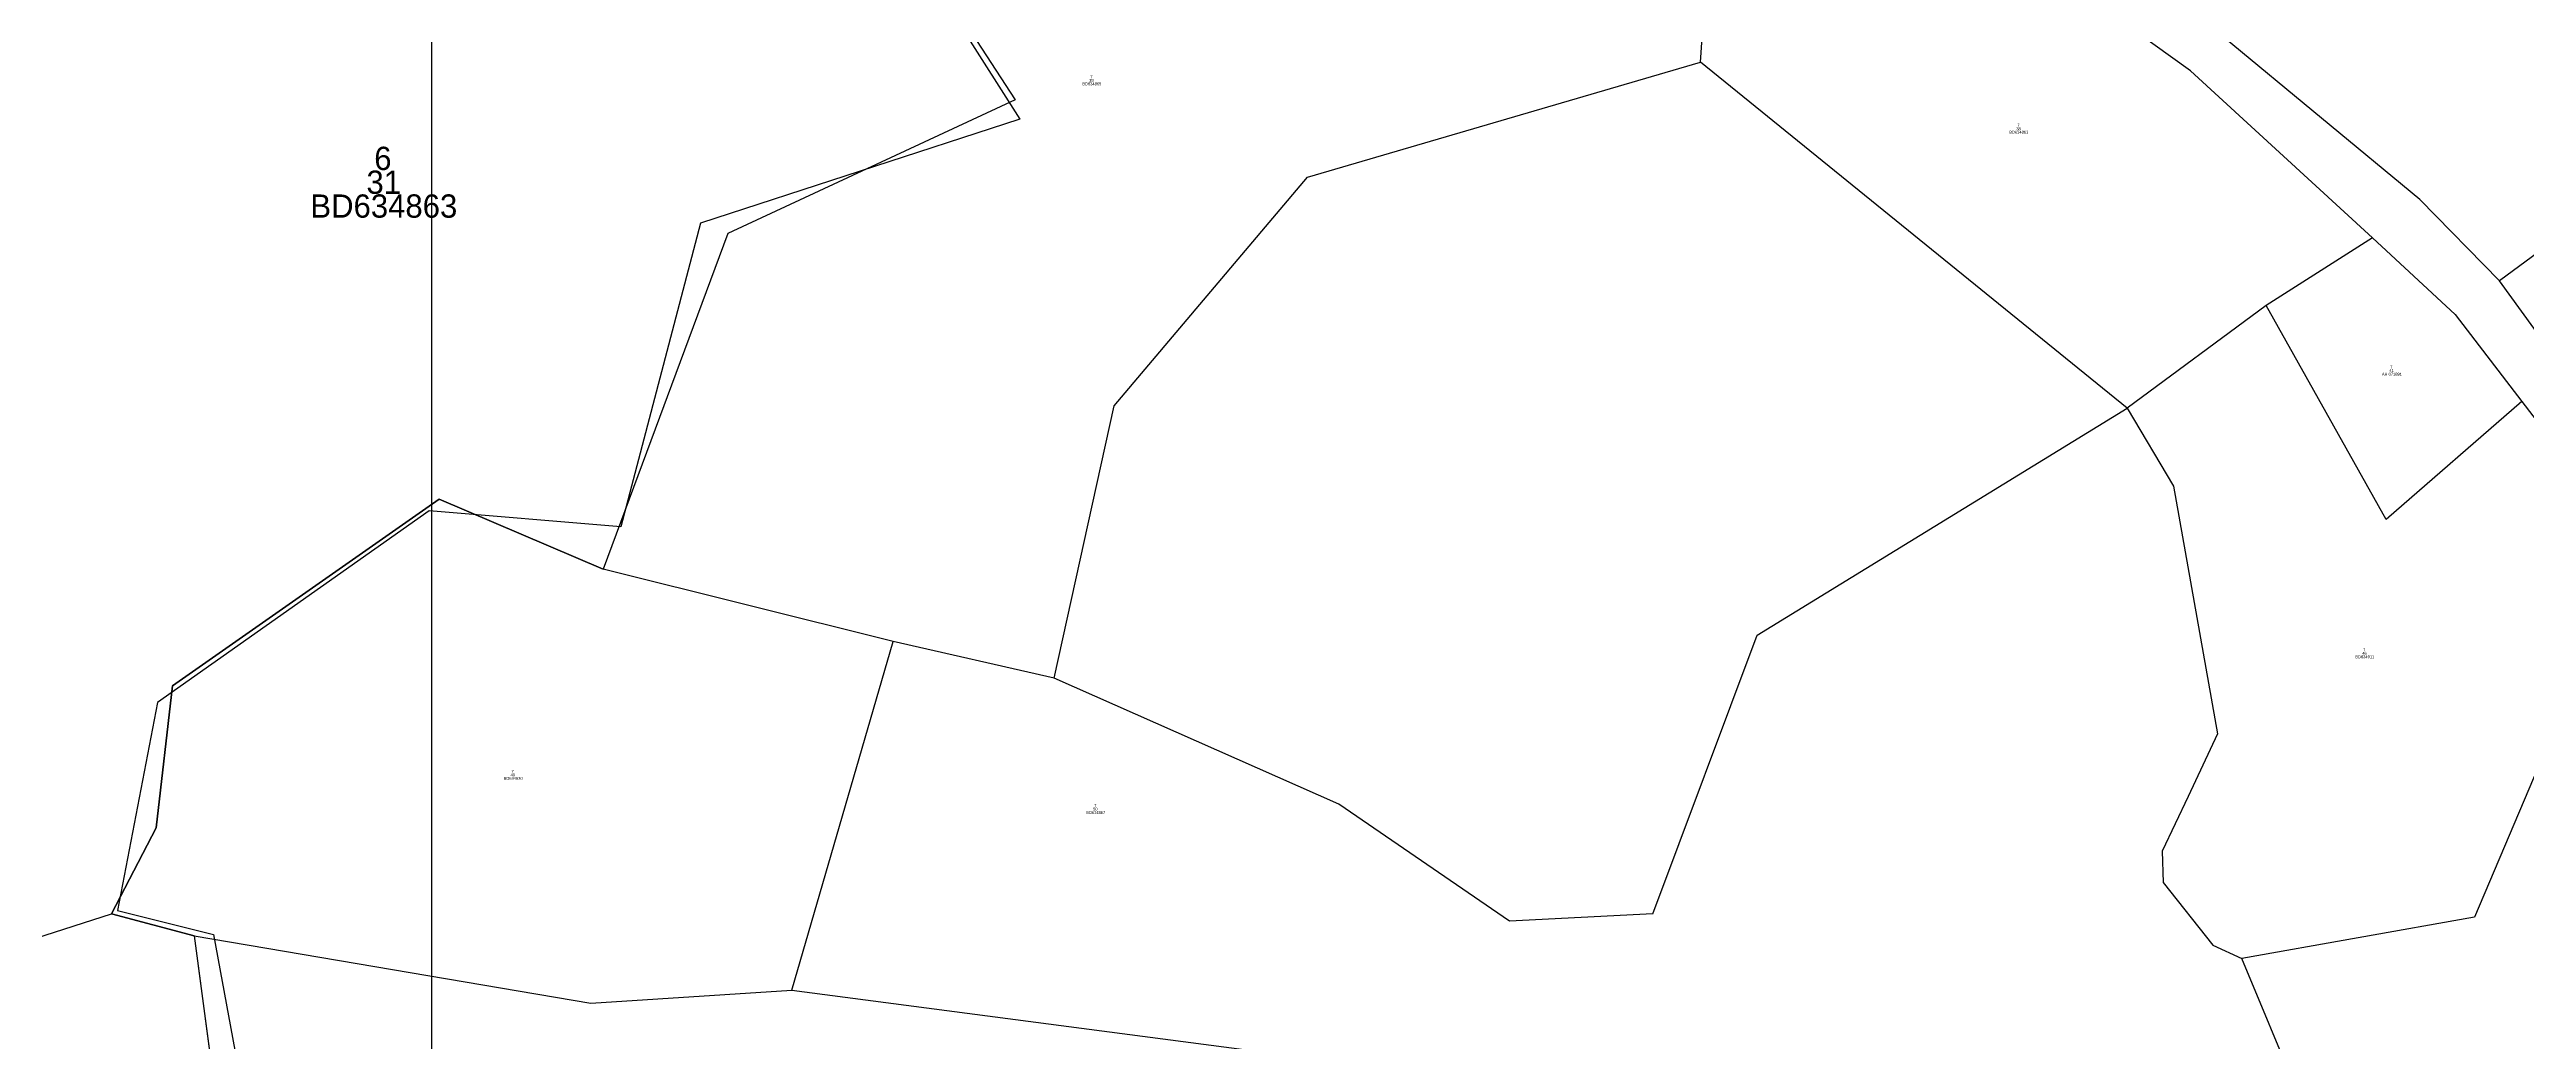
# Model space of a CAD drawing. Extents: x 547915 to 556085, y 1814738 to 1822008.
# Drawn here: x 549934.2 to 550360.5, y 1819448.9 to 1819619.6 of the extents above; entities that cross this region are included whole.
import ezdxf

# ---------------------------------------------------------------- set-up
doc = ezdxf.new("R2010")
doc.units = 0
for name, color, linetype in [('Level 10', 7, 'Continuous'), ('Level 20', 7, 'Continuous'), ('Level 23', 7, 'Continuous'), ('Level 34', 7, 'Continuous'), ('Level 54', 7, 'Continuous')]:
    doc.layers.add(name, color=color, linetype=linetype)

msp = doc.modelspace()

# ---------------------------------------------------------------- linework, layer by layer
at = {"layer": 'Level 10'}
for p, q in [((550218.34, 1819617.39), (550219.01, 1819627.44)), ((550291.73, 1819557.86), (550218.34, 1819617.39)), ((550333.99, 1819587.2), (550315.68, 1819575.51)), ((550315.68, 1819575.51), (550291.73, 1819557.86)), ((550079.41, 1819517.73), (550029.52, 1819530.16)), ((550061.98, 1819457.73), (550079.41, 1819517.73)), ((550107.12, 1819511.41), (550079.41, 1819517.73)), ((549959.1, 1819467.08), (549966.07, 1819414.96)), ((550329.56, 1819419.96), (550311.47, 1819463.2)), ((550061.98, 1819457.73), (550205.96, 1819438.9))]:
    msp.add_line(p, q, dxfattribs=at)
for points in [[(550050.22, 1819697.04), (550050.86, 1819667.38), (550066.65, 1819658.61), (550083, 1819637.61), (550100.37, 1819610.91), (550050.95, 1819587.92), (550029.52, 1819530.16), (550001.25, 1819542.19), (549955.41, 1819510.11), (549952.58, 1819485.66), (549944.89, 1819470.89)], [(550050.22, 1819697.04), (550050.86, 1819667.38), (550066.65, 1819658.61), (550083, 1819637.61), (550100.37, 1819610.91), (550050.95, 1819587.92), (550029.52, 1819530.16)], [(550477.41, 1819696.73), (550427.52, 1819637.36), (550391.75, 1819605.05), (550368.04, 1819588.76), (550355.84, 1819579.79)], [(550107.12, 1819511.41), (550117.42, 1819558.27), (550150.7, 1819597.63), (550218.34, 1819617.39)], [(550359.65, 1819559.04), (550336.32, 1819538.74), (550315.68, 1819575.51)], [(550210.1, 1819470.9), (550228.06, 1819518.82), (550291.73, 1819557.86)], [(550291.73, 1819557.86), (550299.75, 1819544.47), (550307.32, 1819501.84), (550302.24, 1819491.07), (550297.75, 1819481.65), (550297.97, 1819476.3), (550306.5, 1819465.5), (550311.47, 1819463.2)], [(549921.21, 1819546.25), (549928.54, 1819526.31), (549928.14, 1819504.03), (549926.03, 1819483.87), (549921.87, 1819459.57), (549931.85, 1819466.7), (549944.89, 1819470.89)], [(549959.1, 1819467.08), (549944.89, 1819470.89), (549952.58, 1819485.66), (549955.41, 1819510.11), (550001.25, 1819542.19), (550029.52, 1819530.16)], [(550379.84, 1819532.61), (550366.84, 1819506.38), (550351.5, 1819470.32), (550311.47, 1819463.2)], [(550210.1, 1819470.9), (550185.49, 1819469.62), (550156.1, 1819489.74), (550107.12, 1819511.41)], [(549944.89, 1819470.89), (549959.1, 1819467.08), (549966.07, 1819414.96)], [(549959.1, 1819467.08), (550027.36, 1819455.53), (550061.98, 1819457.73)]]:
    msp.add_lwpolyline(points, dxfattribs=at)
at = {"layer": 'Level 23'}
msp.add_line((550359.65, 1819559.04), (550379.84, 1819532.61), dxfattribs=at)
for points in [[(550333.99, 1819587.2), (550302.67, 1819615.89), (550280.58, 1819631.77), (550262.44, 1819644.43), (550248.66, 1819655.17)], [(550355.84, 1819579.79), (550342.09, 1819593.76), (550308.27, 1819621.73)], [(550333.99, 1819587.2), (550348.17, 1819573.99), (550359.65, 1819559.04)], [(550377.35, 1819550.05), (550367.19, 1819564.14), (550355.84, 1819579.79)]]:
    msp.add_lwpolyline(points, dxfattribs=at)
at = {"layer": 'Level 34'}
msp.add_lwpolyline([(550083.06, 1819891.92), (549951.19, 1819813), (549991.28, 1819761.59), (550053.11, 1819699.71), (550050.37, 1819670.84), (550072.36, 1819652.97), (550101.21, 1819607.59), (550046.25, 1819589.71), (550032.51, 1819537.46), (549999.53, 1819540.21), (549952.81, 1819507.21), (549945.94, 1819471.46), (549962.43, 1819467.33), (549972.05, 1819415.08), (549954.18, 1819346.32), (549965.18, 1819288.57), (549983.04, 1819250.07), (549963.81, 1819170.31)], dxfattribs=at)
at = {"layer": 'Level 54'}
msp.add_line((550000, 1816000), (550000, 1821000), dxfattribs=at)

# ---------------------------------------------------------------- texts
at = {"layer": 'Level 20'}
for s, height, p in [('7', 0.5, (550113.32, 1819614.61)), ('BD634865', 0.5, (550111.96, 1819613.41)), ('39', 0.5, (550113.14, 1819614.01)), ('7', 0.5, (550272.85, 1819606.29)), ('6', 4, (549990.1, 1819598.84)), ('BD634863', 0.5, (550271.48, 1819605.09)), ('38', 0.5, (550272.67, 1819605.69)), ('31', 4, (549988.76, 1819594.74)), ('BD634863', 4, (549979.11, 1819590.64)), ('AH 071891', 0.5, (550335.59, 1819563.47)), ('41', 0.5, (550336.86, 1819564.07)), ('7', 0.5, (550337.02, 1819564.67)), ('BD634911', 0.5, (550331.02, 1819514.85)), ('46', 0.5, (550332.19, 1819515.45)), ('7', 0.5, (550332.36, 1819516.05)), ('BD634830', 0.5, (550012.38, 1819493.94)), ('49', 0.5, (550013.56, 1819494.54)), ('7', 0.5, (550013.74, 1819495.14)), ('BD634867', 0.5, (550112.63, 1819488.06)), ('50', 0.5, (550113.81, 1819488.66)), ('7', 0.5, (550113.99, 1819489.26))]:
    msp.add_text(s, height=height, dxfattribs=at).set_placement(p)

doc.saveas('drawing.dxf')
